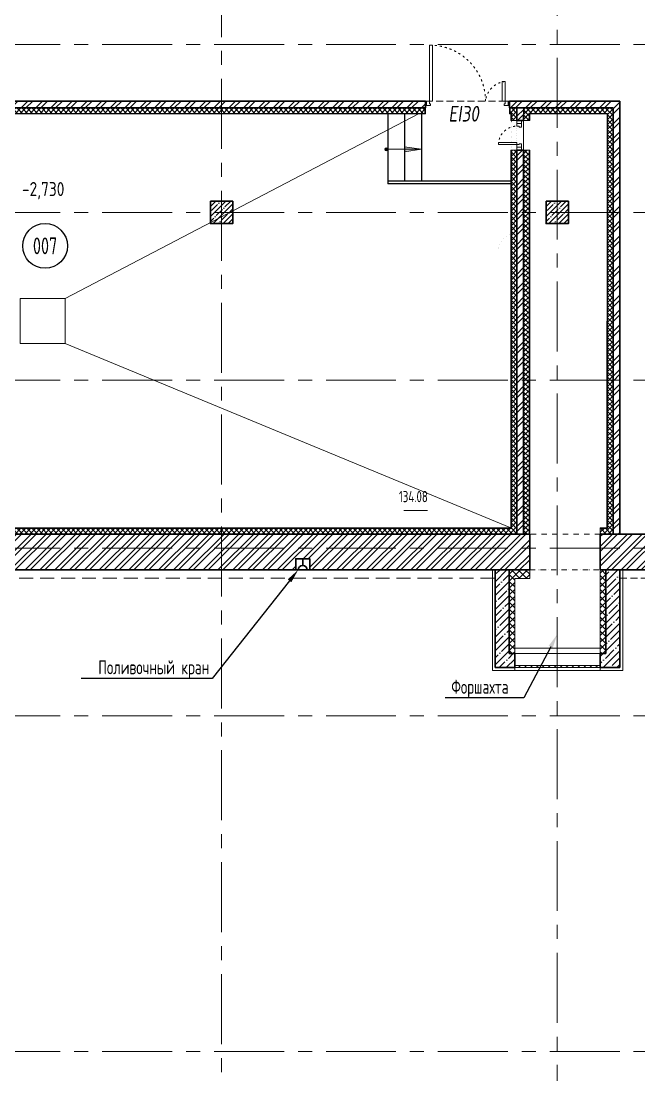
# Model space of a CAD drawing. Header units: millimetres. Extents: x -8689834 to 9419935, y 0 to 233063.
# Drawn here: x -314757 to -303712, y 106183 to 125020 of the extents above; entities that cross this region are included whole.
import ezdxf
from ezdxf import colors
from ezdxf.entities.mleader import LeaderData, LeaderLine
from ezdxf.enums import TextEntityAlignment as Align
from ezdxf.math import Vec2, Vec3

# ---------------------------------------------------------------- set-up
doc = ezdxf.new("R2010")
doc.units = ezdxf.units.MM
doc.header["$MEASUREMENT"] = 0
for name, pattern in [('ACAD_ISO03W100', [30, 12, -18]), ('CENTER', [2, 1.25, -0.25, 0.25, -0.25]), ('TRATTEGGIATA', [0.75, 0.5, -0.25]), ('Штрих', [6.350000000000002, 3.175000000000001, -3.175000000000001])]:
    doc.linetypes.add(name, pattern=pattern)
doc.layers.get('0').update_dxf_attribs({"color": 250, "lineweight": 9})
for name, color, linetype, lineweight in [('_0', 250, 'Continuous', 9), ('АР штриховка стен', 250, 'Continuous', 9), ('АР_Выноски АПР', 7, 'Continuous', 5), ('АР_Двери', 175, 'Continuous', 18), ('АР_Колонны', 250, 'Continuous', 30), ('АР_Колонны Штрих', 250, 'Continuous', 5), ('АР_Лестницы', 250, 'Continuous', 15), ('АР_Маркер экспликации', 239, 'Continuous', 13), ('АР_МосжилНии_Стены', 127, 'Continuous', 30), ('АР_Номер помещения', 1, 'Continuous', 25), ('АР_Оси', 195, 'Continuous', 9), ('АР_Отметки', 250, 'Continuous', 15), ('АР_Перегородки кирпич', 244, 'Continuous', 30), ('АР_Перегородки_кирпич_Штрих', 244, 'Continuous', 5), ('АР_Помещения_площадь', 19, 'Continuous', 9), ('АР_Сущ Несущая стена', 216, 'Continuous', 30), ('АР_тонкая линия', 250, 'Continuous', 0), ('АР_Утеплитель', 154, 'Continuous', 9), ('АР_Штриховка кирпич', 250, 'Continuous', 9), ('АР_Штриховка монолит', 250, 'Continuous', 9), ('Подвал', 250, 'Continuous', 30), ('Штриховка', 7, 'Continuous', 5)]:
    doc.layers.add(name, color=color, linetype=linetype, lineweight=lineweight)
doc.layers.add('АР_ПБ_Двери', color=7, linetype='Continuous', lineweight=15, true_color=0xdb0000)
doc.layers.add('Тонкая', color=7, linetype='Continuous')
doc.styles.add('ISOCPEUR', font='isocpeur.ttf', dxfattribs={"width": 0.7})
doc.styles.get("Standard").update_dxf_attribs({"font": 'isocpeur.ttf', "width": 0.7})
doc.styles.add('Архитект', font='isocpeur.ttf', dxfattribs={"width": 0.8, "oblique": 8})
pattern_1 = [(45, (0, 0), (-44.19417382415922, 44.19417382415922), []), (135, (0, 0), (-44.19417382415922, -44.19417382415921), [])]

# ---------------------------------------------------------------- blocks, each defined once
blk = doc.blocks.new('*U289')
for points in [[(0, 0), (0, -80), (55, -80), (55, 0), (0, 0)], [(55, -80), (55, 0), (115, 0), (115, -40), (100, -40), (100, -80), (55, -80)], [(475, -79.99999999999983), (475, 1.70530256582424e-13), (415, 1.70530256582424e-13), (415, -39.99999999999983), (430, -39.99999999999983), (430, -79.99999999999983), (475, -79.99999999999983)], [(530, 1.70530256582424e-13), (530, -79.99999999999983), (475, -79.99999999999983), (475, 1.70530256582424e-13), (530, 1.70530256582424e-13)]]:
    blk.add_lwpolyline(points)
blk.add_lwpolyline([(100, -80), (100.0000000000003, -410), (140.0000000000003, -410), (140, -80)], close=True)
at = {"linetype": 'ACAD_ISO03W100', "ltscale": 3}
blk.add_arc((100, -80), 330.0000000000001, 270, 0, dxfattribs=at)
blk = doc.blocks.new('*U260')
at = {"layer": 'АР_Номер помещения', "color": 7}
blk.add_circle((-20182.66319170461, 914.2342336290835), 400, dxfattribs=at)
at = {"layer": 'АР_Помещения_площадь', "color": 7}
blk.add_line((-13345.81200783062, -3814.074083912983), (-13768.16036421212, -3814.074083912983), dxfattribs=at)
at = {"color": 7, "style": 'ISOCPEUR', "width": 0.7, "flags": 1}
blk.add_attdef('КАТЕГОРИЯ', (-499.1655280450395, -2092.186355050572), '', height=250, dxfattribs=at)
at = {"layer": 'АР_Номер помещения', "color": 7, "style": 'ISOCPEUR', "width": 0.7}
blk.add_attdef('НОМЕР_ПОМЕЩЕНИЯ', text='', height=300, dxfattribs=at).set_placement((-20182.66319170752, 914.2342336290835), align=Align.MIDDLE_CENTER)
at = {"layer": 'АР_Помещения_площадь', "color": 7, "lineweight": 30, "width": 0.7, "flags": 104}
blk.add_attdef('ИМЯ_ПОМЕЩЕНИЯ', text='', height=100, dxfattribs=at).set_placement((157.6277002443094, 1217.141369806137), align=Align.MIDDLE_CENTER)
at = {"layer": 'АР_Помещения_площадь', "color": 7, "style": 'ISOCPEUR', "width": 0.7}
blk.add_attdef('ПЛОЩАДЬ_ПОМЕЩЕНИЯ', text='', height=200, dxfattribs=at).set_placement((-13340.92584985744, -3567.568553945634), align=Align.MIDDLE_RIGHT)
blk = doc.blocks.new('Полуторная_на лестницу')
for points in [[(75.00000000005775, 79.9999999999709), (75.00000000005798, 1079.999999999971), (124.8572721536036, 1079.999999999971), (124.8572721536034, 79.9999999999709)], [(1375.142727846512, 430.0000000000291), (1375.142727846512, 80), (1425.000000000058, 80), (1425.000000000058, 430.0000000000291)]]:
    blk.add_lwpolyline(points, close=True)
for points in [[(5.775291356258094e-11, 0), (5.775291356258094e-11, 80), (20.00000000005775, 80), (20.00000000005775, 0), (5.775291356258094e-11, 0)], [(20.00000000005775, 80), (20.00000000005775, 0), (90.00000000005775, 0), (90.00000000005775, 30), (75.00000000005775, 30), (75.00000000005775, 80), (20.00000000005775, 80)], [(1480.000000000058, 80), (1480.000000000058, 0), (1410.000000000058, 0), (1410.000000000058, 30), (1425.000000000058, 30), (1425.000000000058, 80), (1480.000000000058, 80)], [(1500.000000000058, 0), (1500.000000000058, 80), (1480.000000000058, 80), (1480.000000000058, 0), (1500.000000000058, 0)]]:
    blk.add_lwpolyline(points)
at = {"linetype": 'ACAD_ISO03W100', "ltscale": 3}
for centre, radius, start, end in [((75.00000000005775, 80), 1000, 0, 90), ((1465.395385690272, 39.60461430981795), 392.4797375066257, 95.90754327289797, 174.0924567271067)]:
    blk.add_arc(centre, radius, start, end, dxfattribs=at)
blk = doc.blocks.new('_DotSmall')
at = {"color": 0, "linetype": 'ByBlock', "const_width": 0.5}
blk.add_lwpolyline([(-0.0625, 0, 1), (0.0625, 0, 1)], format="xyb", close=True, dxfattribs=at)
blk = doc.blocks.new('*U1984')
h = blk.add_hatch(color=256)
h.dxf.hatch_style = 1
edge = h.paths.add_edge_path()
edge.add_arc((0, 0), 27.57096445283373, 359.64, 719.6400000000001)
h = blk.add_hatch(color=256)
h.dxf.hatch_style = 1
h.paths.add_polyline_path([(326.395226009728, -44.26795582287014), (326.395226009728, 44.2679558226373), (626.395226009728, 0)])
blk.add_line((626.395226009728, 0), (0, 0))
blk.add_lwpolyline([(326.395226009728, 44.2679558226373), (326.395226009728, -44.26795582287014), (626.395226009728, 0), (326.395226009728, 44.2679558226373)])
blk.add_circle((0, 0), 27.57096445283373)

msp = doc.modelspace()

# ---------------------------------------------------------------- hatches: boundary and pattern name
at = {"layer": 'АР_Колонны Штрих', "ltscale": 100}
h = msp.add_hatch(dxfattribs=at)
h.set_pattern_fill('ANSI35', color=256, scale=500)
h.set_pattern_definition([(45, (-1268424.170391682, 161672.1571121852), (-88.38834764831844, 88.38834764831844), []), (45, (-1268335.782044182, 161672.1571121852), (-88.38834764831844, 88.38834764831844), [156.25, -31.25, 0, -31.25])])
h.paths.add_polyline_path([(-310972.0711264502, 121800.6824583525), (-311372.0711264502, 121800.6824583525), (-311372.0711264502, 121400.6824583525), (-310972.0711264502, 121400.6824583525)])
h = msp.add_hatch(dxfattribs=at)
h.set_pattern_fill('ANSI35', color=256, scale=500)
h.set_pattern_definition([(45, (-1262424.170391682, 161672.1571121852), (-88.38834764831844, 88.38834764831844), []), (45, (-1262335.782044182, 161672.1571121852), (-88.38834764831844, 88.38834764831844), [156.25, -31.25, 0, -31.25])])
h.paths.add_polyline_path([(-304972.0711264501, 121800.6824583525), (-305372.0711264501, 121800.6824583525), (-305372.0711264501, 121400.6824583525), (-304972.0711264501, 121400.6824583525)])
at = {"layer": 'АР_Перегородки_кирпич_Штрих', "ltscale": 100}
h = msp.add_hatch(dxfattribs=at)
h.set_pattern_fill('ANSI32', color=256, scale=500)
h.set_pattern_definition([(45, (-15289.26513409219, 0), (-132.5825214724777, 132.5825214724777), []), (45, (-15200.87678659218, 0), (-132.5825214724777, 132.5825214724777), [])])
h.paths.add_polyline_path([(-304052.0711264501, 123589.9490637413), (-305172.0711264501, 123589.9490637413), (-305172.0711264501, 123469.9490637413), (-304172.0711264501, 123469.9490637413), (-304172.5771687811, 121600.6824583525), (-304052.5840094198, 121600.6824583525)])
h.paths.add_polyline_path([(-304052.5840094198, 121600.6824583525), (-304172.5771687811, 121600.6824583525), (-304173.3705045159, 118670.1845431714), (-304172.0711264501, 115850.6824583525), (-304054.0665040578, 115850.6824583525), (-304053.3574848831, 118550.1845431714)])
h.paths.add_polyline_path([(-306026.1564171973, 123589.9490637413), (-306026.1564171973, 123469.9490637413), (-305892.0711264501, 123469.9490637413), (-305892.5859029801, 123241.4189386518), (-305772.5859029799, 123241.4189386518), (-305772.0711264501, 123469.9490637413), (-305172.0711264501, 123469.9490637413), (-305172.0711264501, 123589.9490637413)])
h.paths.add_polyline_path([(-322852.4199923284, 115997.3872438653), (-322851.1212437177, 123469.9205100444), (-307526.1564171973, 123469.9490637413), (-307526.1564171973, 123589.9490637413), (-322971.1212310863, 123589.9490637413), (-322972.421225976, 115997.3872438653)])
h.paths.add_polyline_path([(-322972.3246298887, 116422.3475705374), (-322932.4206091522, 116422.3475705374), (-322932.4206091522, 116462.3475705375), (-322972.3179141203, 116462.3475705374)], flags=16)
h.paths.add_polyline_path([(-322852.4206091521, 115997.5664154426), (-322972.3414193097, 115997.5664154426), (-322972.4206091521, 115850.682458348), (-322852.4206091523, 115850.6824583525)])
h = msp.add_hatch(dxfattribs=at)
h.set_pattern_fill('ANSI32', color=256, scale=500)
h.set_pattern_definition([(45, (0, 0), (-132.5825214724777, 132.5825214724777), []), (45, (88.38834750000001, 0), (-132.5825214724777, 132.5825214724777), [])])
h.paths.add_polyline_path([(-305772.9352973693, 118600.6824583525), (-305892.8566200245, 118600.6824583525), (-305892.8566200245, 115850.6824583525), (-305773.3705045159, 115850.6824583525)])
h.paths.add_polyline_path([(-305772.6623398596, 120325.4545757953), (-305772.8566200246, 120325.4545757953), (-305772.8566200246, 118600.6824583525), (-305773.0312467848, 118600.6817640662), (-305772.6819932645, 120325.4256041073), (-305772.5859029799, 120325.4545757953), (-305772.6623398596, 120325.4545757953), (-305772.9352973693, 118600.6824583525), (-305772.8566200246, 118600.6824583525), (-305772.7212615023, 122711.4189386518), (-305892.7212615022, 122711.4189386518), (-305892.8566200245, 118600.6824583525), (-305772.9352973693, 118600.6824583525)])
at = {"layer": 'АР_Утеплитель', "ltscale": 100}
h = msp.add_hatch(dxfattribs=at)
h.set_pattern_fill('ANSI37', color=256, scale=700)
h.set_pattern_definition([(45, (-1282372.042905258, 163885.4000911471), (-61.87184335382291, 61.87184335382291), []), (135, (-1282372.042905258, 163885.4000911471), (-61.87184335382291, -61.8718433538229), [])])
h.paths.add_polyline_path([(-304302.0711264503, 115210.6415093865), (-304302.0711264488, 115058.2551796049)], flags=17)
h.paths.add_polyline_path([(-304401.9908347804, 113714.4311307792), (-304302.0711264503, 113714.4311307792), (-304302.0711264488, 115058.2551796049), (-304403.050076292, 115058.2551796049), (-304401.9908347804, 113813.5587437942)])
h.paths.add_polyline_path([(-305664.5711267578, 115058.2551796049), (-305664.5711267578, 115210.6824583513), (-305522.0711264488, 115210.682458351), (-305522.0711264488, 115213.2551796017), (-306032.0711264488, 115210.6824583519), (-306032.0711264503, 113714.4311307792), (-305932.1615209631, 113714.4311307792), (-305932.1615209631, 113811.2496720507), (-305931.8179862484, 113811.2501904545), (-305933.063105077, 115058.2551796049)])
h.paths.add_polyline_path([(-305522.0711264489, 115210.682458351), (-304403.045821274, 115210.6824583489), (-304403.045821274, 115058.2551796049), (-304302.0711264488, 115058.2551796049), (-304302.0711264489, 115210.6824583487), (-305522.0711264489, 115213.2551796021)])
at = {"layer": 'АР_Штриховка кирпич', "ltscale": 100}
h = msp.add_hatch(dxfattribs=at)
h.set_pattern_fill('ANSI32', color=256, scale=500)
h.set_pattern_definition([(45, (-1298551.721179725, 164426.8594320829), (-132.5825214724777, 132.5825214724777), []), (45, (-1298463.332832225, 164426.8594320829), (-132.5825214724777, 132.5825214724777), [])])
h.paths.add_polyline_path([(-309596.9097890062, 115410.2370001124), (-309596.9097890062, 115210.6824583525), (-305664.571126, 115210.6824583526), (-305664.571126, 115850.6824583526), (-322120.0107513145, 115850.6824583525), (-322120.0107513145, 115210.6824583525), (-309847.2324638944, 115210.6824583525), (-309847.2324638944, 115410.2370001124)])
h = msp.add_hatch(dxfattribs=at)
h.set_pattern_fill('ANSI32', color=256, scale=500)
h.set_pattern_definition([(45, (-1298500.195874549, 164426.8594320829), (-132.5825214724777, 132.5825214724777), []), (45, (-1298411.807527049, 164426.8594320829), (-132.5825214724777, 132.5825214724777), [])])
h.paths.add_polyline_path([(-305664.571126, 115210.6824583526), (-305664.571126, 115850.6824583525)])
h.paths.add_polyline_path([(-304403.045821274, 115850.6824583525), (-304403.0458205161, 115210.6824583524), (-302707.0711264503, 115210.6824583525), (-302707.0711264503, 115850.6824583525)])
h = msp.add_hatch(dxfattribs=at)
h.set_pattern_fill('ANSI31', color=256, scale=600)
h.set_pattern_definition([(45, (-134928.4201885177, -810.869032763876), (-53.03300858899107, 53.03300858899107), [])])
h.paths.add_polyline_path([(-305932.1615209631, 113501.7665258862), (-304401.9908347804, 113501.7665258862), (-304401.9908347804, 113464.4311307792), (-305932.1615209631, 113464.4311307792)])
at = {"layer": 'АР_Штриховка монолит', "ltscale": 500}
h = msp.add_hatch(dxfattribs=at)
h.set_pattern_fill('ANSI35', color=256, scale=700)
h.set_pattern_definition([(45, (-134938.1560154676, 0), (-123.7436867076458, 123.7436867076458), []), (45, (-134814.4123289676, 0), (-123.7436867076458, 123.7436867076458), [218.75, -43.75, 0, -43.75])])
h.paths.add_polyline_path([(-306032.0711264503, 115210.6824583519), (-306282.0711264503, 115210.6824583524), (-306282.0711264503, 113464.4311307792), (-305932.1615209631, 113464.5454909506), (-305932.1615209631, 113714.3073310913), (-306032.0711264503, 113714.4311307792)])
h.paths.add_polyline_path([(-305932.1615209631, 113714.4311307792), (-305932.1615209631, 113714.3073310913), (-305932.1615209631, 113464.5454909506), (-305932.1615209631, 113464.4311307792)], flags=17)
h.paths.add_polyline_path([(-305932.1615209631, 113465.3801411553), (-305932.1615209631, 113699.8411737424), (-305932.1615209631, 113714.4311307792), (-305932.1615209631, 113464.4311307792)])
h.paths.add_polyline_path([(-304401.9908347804, 113714.4311307792), (-304401.9908347804, 113464.4311307792), (-304052.0711264503, 113464.4311307792), (-304052.0711264503, 115210.6824583482), (-304302.0711264503, 115210.6824583487), (-304302.0711264503, 113714.4311307792)])
at = {"layer": 'Штриховка', "transparency": 33554636}
h = msp.add_hatch(dxfattribs=at)
h.set_pattern_fill('ANSI37', color=256, scale=500)
h.set_pattern_definition(pattern_1)
h.paths.add_polyline_path([(-305992.0711264501, 121325.4545757953), (-305992.0711264501, 123369.9490637413), (-306015.7693455741, 123369.9490637413), (-306015.7693455741, 123420.6521764803), (-307538.1917702747, 123420.6521764803), (-307538.1917702746, 123369.9490637413), (-322752.4206091523, 123369.9490637413), (-322752.4206091523, 115950.6824583525), (-305992.0711264501, 115950.6824583525), (-305992.0711264501, 120795.4545757954)], flags=16)
edge = h.paths.add_edge_path(flags=16)
edge.add_line((-305892.5859029791, 120895.4545757953), (-305893.2482067342, 122711.401855948))
edge.add_line((-305893.2482067342, 122711.401855948), (-305992.7334302053, 122711.401855948))
edge.add_line((-305992.7334302053, 122711.401855948), (-305991.7107815485, 123241.4415005122))
edge.add_line((-305991.7107815485, 123241.4415005122), (-305892.2255580774, 123241.4415005122))
edge.add_line((-305892.2255580774, 123241.4415005122), (-305892.585902979, 121225.4545757954))
edge.add_arc((-305892.5859029789, 120895.4545757952), 330.0000000001164, 90.00000000002024, 173.0379373089026)
edge.add_line((-306220.1526900622, 120935.4545757953), (-306222.5859029791, 120935.4545757953))
edge.add_line((-306222.5859029791, 120935.4545757953), (-306222.585902979, 120895.4545757953))
edge.add_line((-306222.585902979, 120895.4545757953), (-305892.5859029791, 120895.4545757953))
edge = h.paths.add_edge_path()
edge.add_line((-305892.585902979, 120935.4545757953), (-305892.5859029791, 120895.4545757953))
edge.add_line((-305892.5859029791, 120895.4545757953), (-306222.585902979, 120895.4545757953))
edge.add_arc((-305892.5859029794, 120895.4545757957), 329.9999999995925, 89.91062262278177, 180.0000000000657, ccw=False)
edge.add_line((-305892.0711264501, 121225.4541742877), (-305892.0711264501, 123469.9490637413))
edge.add_line((-305892.0711264501, 123469.9490637413), (-306015.9852964915, 123469.9490637413))
edge.add_line((-306015.9852964915, 123469.9490637413), (-306015.9852964915, 123420.6521764803))
edge.add_line((-306015.9852964915, 123420.6521764803), (-307538.1917702747, 123420.6521764803))
edge.add_line((-307538.1917702747, 123420.6521764803), (-307538.1917702747, 123469.9490637413))
edge.add_line((-307538.1917702747, 123469.9490637413), (-322851.1212313407, 123469.9484889328))
edge.add_line((-322851.1212313407, 123469.9484889328), (-322852.4206091523, 115850.6824583525))
edge.add_line((-322852.4206091523, 115850.6824583525), (-305892.0711264501, 115850.6824583525))
edge.add_line((-305892.0711264501, 115850.6824583525), (-305892.0711264501, 120935.4545757953))
edge.add_line((-305892.0711264501, 120935.4545757953), (-305892.585902979, 120935.4545757953))
edge = h.paths.add_edge_path(flags=0)
edge.add_arc((-305892.5859029851, 120895.4545757951), 329.9999999939452, 173.0379373087465, 179.9999999999621)
edge.add_line((-306222.5859029791, 120895.4545757953), (-306222.585902979, 120935.4545757953))
edge.add_line((-306222.585902979, 120935.4545757953), (-306220.1526900622, 120935.4545757953))
h = msp.add_hatch(dxfattribs=at)
h.set_pattern_fill('ANSI37', color=256, scale=500)
h.set_pattern_definition(pattern_1)
h.paths.add_polyline_path([(-304403.0458212741, 115950.7015356043), (-304403.0458212741, 115850.7015356043), (-304173.3705045159, 115850.6824583525), (-304172.7339464642, 123470.0787244969), (-305772.0711264479, 123469.9490637413), (-305772.1496347158, 123241.3901443265), (-305672.2917961307, 123241.4099586422), (-305672.2132878641, 123369.9688780569), (-304272.1668107779, 123370.0656494145), (-304273.3367662954, 115950.6824583525)])
h.paths.add_polyline_path([(-305673.3705045159, 115850.6824583525), (-305673.3705045158, 115950.6824583525), (-305673.4042427364, 115950.6824583525), (-305672.5781552357, 122711.3828987214), (-305772.3015253857, 122711.4110693721), (-305773.3705045159, 115850.6824583525)])

# ---------------------------------------------------------------- linework, layer by layer
at = {"linetype": 'TRATTEGGIATA', "ltscale": 500}
msp.add_line((-322292.9184881856, 115060.6824583525), (-306282.0711264503, 115060.6824583525), dxfattribs=at)
at = {"layer": '_0', "ltscale": 100}
msp.add_lwpolyline([(-305932.1615209631, 113501.7665258862), (-304401.9908347804, 113501.7665258862), (-304401.9908347804, 113464.4311307792), (-305932.1615209631, 113464.4311307792)], close=True, dxfattribs=at)
at = {"layer": 'АР штриховка стен', "color": 1, "ltscale": 100, "true_color": 0xe60000}
msp.add_line((-307843.6244904875, 123589.9490637413), (-307843.6244904874, 123589.9490637413), dxfattribs=at)
at = {"layer": 'АР_Колонны', "ltscale": 100}
for points in [[(-311372.0711264502, 121800.6824583525), (-310972.0711264502, 121800.6824583525), (-310972.0711264502, 121400.6824583525), (-311372.0711264502, 121400.6824583525)], [(-305372.0711264501, 121800.6824583525), (-304972.0711264501, 121800.6824583525), (-304972.0711264501, 121400.6824583525), (-305372.0711264501, 121400.6824583525)]]:
    msp.add_lwpolyline(points, close=True, dxfattribs=at)
at = {"layer": 'АР_МосжилНии_Стены', "ltscale": 100}
for p, q in [((-322174.6778695334, 115850.6824583525), (-306208.403607368, 115850.6824583525)), ((-306267.0711264503, 115850.6824583525), (-305664.571126, 115850.6824583525)), ((-304403.045821274, 115850.6824583525), (-302707.0711264503, 115850.6824583525)), ((-322239.6778695334, 115210.6824583525), (-305787.1893165926, 115210.6824583525)), ((-307046.1008845837, 115210.6824583525), (-305664.571126, 115210.6824583525)), ((-306282.0711264503, 115210.6824583524), (-306282.0711264503, 113464.4311307792)), ((-306032.0711264503, 115210.6824583519), (-306032.0711264503, 113714.4311307792)), ((-304403.0458205162, 115210.6824583525), (-302707.0711264503, 115210.6824583525)), ((-304302.0711264503, 113714.4311307792), (-304302.0711264503, 115210.6824583525)), ((-304052.0711264503, 113464.4311307792), (-304052.0711264503, 115210.6824583525)), ((-306032.0711264503, 113714.4311307792), (-305932.1615209631, 113714.4311307792)), ((-305932.1615209631, 113714.4311307792), (-305932.1615209631, 113464.4311307792)), ((-304401.9908347804, 113714.4311307792), (-304302.0711264503, 113714.4311307792)), ((-306282.0711264503, 113464.4311307792), (-305932.1615209631, 113464.4311307792)), ((-304401.9908347804, 113464.4311307792), (-304052.0711264503, 113464.4311307792))]:
    msp.add_line(p, q, dxfattribs=at)
msp.add_lwpolyline([(-309847.2324638944, 115210.6824583525), (-309596.9097890062, 115210.6824583525), (-309596.9097890062, 115410.2370001124), (-309847.2324638944, 115410.2370001124)], close=True, dxfattribs=at)
msp.add_lwpolyline([(-304401.9908347804, 113714.4311307792), (-304401.9908347804, 113464.4311307792)], dxfattribs=at)
at = {"layer": 'АР_Оси', "linetype": 'CENTER', "ltscale": 1000}
for p, q in [((-305172.0711264501, 134363.1513644526), (-305172.0711264501, 78630.80280076223)), ((-311172.0711264502, 133984.9486035834), (-311172.0711264502, 78252.60003989303)), ((-359305.7650579241, 124600.6824583525), (-276127.3630032049, 124600.6824583525)), ((-359305.7650579241, 121600.6824583525), (-276127.3630032049, 121600.6824583525)), ((-359305.7650579241, 118600.6824583525), (-276127.3630032049, 118600.6824583525)), ((-359305.7650579241, 115600.6824583525), (-276127.3630032049, 115600.6824583525)), ((-359305.7650579241, 112600.6824583525), (-276127.3630032049, 112600.6824583525)), ((-359305.7650579241, 106600.6824583525), (-276127.3630032049, 106600.6824583525))]:
    msp.add_line(p, q, dxfattribs=at)
at = {"layer": 'АР_Перегородки кирпич', "linetype": 'Continuous', "ltscale": 100}
for p, q in [((-322971.1212310863, 123589.9490637413, 1.961751612303354), (-307526.1564171973, 123589.9490637413, 1.961751612303354)), ((-307526.1564171973, 123469.9490637413, 1.961751612303354), (-307526.1564171973, 123589.9490637413, 1.961751612303354)), ((-306026.1564171973, 123589.9490637413, 1.961751612303354), (-304052.0711264501, 123589.9490637413, 1.961751612303354)), ((-306026.1564171973, 123469.9490637413, 1.961751612303354), (-306026.1564171973, 123589.9490637413, 1.961751612303354)), ((-304052.0711264501, 123589.9490637413, 1.961751612303354), (-304054.0665040578, 115850.6824583525, 1.961751612303354)), ((-322851.1212310863, 123469.9490637413, 1.961751612303354), (-307526.1564171973, 123469.9490637413, 1.961751612303354)), ((-305892.5859029801, 123241.4189386518, 1.961751612303354), (-305892.0711264501, 123469.9490637413, 1.961751612303354)), ((-305772.5859029799, 123241.4189386518, 1.961751612303354), (-305772.0711264501, 123469.9490637413, 1.961751612303354)), ((-304172.0711264501, 123469.9490637413, 1.961751612303354), (-304172.0711264501, 115850.6824583525)), ((-305772.5859029799, 123241.4189386518, 1.961751612303354), (-305892.5859029801, 123241.4189386518, 1.961751612303354)), ((-305892.8566200245, 115850.6824583526), (-305892.8566200245, 122711.4189386518, 1.961751612303354)), ((-305772.5859029799, 122711.4189386518, 1.961751612303354), (-305892.8566200245, 122711.4189386518, 1.961751612303354)), ((-305772.8566200246, 115850.6824583526), (-305772.8566200246, 122711.4189386518, 1.961751612303354))]:
    msp.add_line(p, q, dxfattribs=at)
at = {"layer": 'АР_Перегородки кирпич', "linetype": 'Continuous', "ltscale": 100, "elevation": 1.961751612303354}
msp.add_lwpolyline([(-306026.1564171973, 123469.9490637413), (-304172.0711264501, 123469.9490637413)], dxfattribs=at)
at = {"layer": 'АР_Сущ Несущая стена', "ltscale": 100}
for p, q in [((-306332.0711264503, 115210.6824583525), (-305664.571126, 115210.6824583512)), ((-304403.0458205162, 115210.6824583489), (-304002.0711264503, 115210.6824583482))]:
    msp.add_line(p, q, dxfattribs=at)
for points in [[(-305664.571126, 115850.6824583525), (-305664.571126, 115210.6824583527)], [(-304403.0458205162, 115210.6824583527), (-304403.045821274, 115850.6824583526)]]:
    msp.add_lwpolyline(points, dxfattribs=at)
at = {"layer": 'АР_Сущ Несущая стена', "linetype": 'Штрих', "lineweight": 9, "ltscale": 30}
msp.add_lwpolyline([(-304403.045821274, 115210.6824583525), (-304403.045821274, 115850.6824583525), (-305664.571126, 115850.6824583525), (-305664.571126, 115210.6824583525), (-304403.045821274, 115210.6824583525)], dxfattribs=at)
at = {"layer": 'АР_тонкая линия', "color": 18, "ltscale": 500, "true_color": 0x000000}
for p, q in [((-305992.0711264501, 123241.4189386518, 0.5840179250958151), (-305892.5858948429, 123241.4528372039, 1.961751612303354)), ((-305992.3418516317, 122711.3850400997, 0.5840179250958151), (-305892.8566200245, 122711.4189386518, 1.961751612303354))]:
    msp.add_line(p, q, dxfattribs=at)
at = {"layer": 'АР_тонкая линия', "color": 18, "ltscale": 500, "true_color": 0x000000, "elevation": 0.5840179250958151}
for points in [[(-307538.1917702747, 123469.9490637413), (-307538.1917702747, 123369.9490637413), (-322752.4206091523, 123369.9490637413), (-322752.4206091523, 115950.6824583525), (-305992.0711264501, 115950.6824583525), (-305992.0711264501, 122711.4189386518)], [(-307526.1564171974, 123469.9490637413), (-307526.1564171974, 123359.9490637413), (-322742.4206091523, 123359.9490637413), (-322742.4206091523, 115960.6824583525), (-306002.0711264501, 115960.6824583525), (-306002.0711264501, 122711.4189386518)], [(-306002.0711264501, 123241.4189386518), (-306002.0711264501, 123359.9490637413), (-306025.8514090478, 123359.9490637413), (-306025.8514090478, 123469.9490637413)], [(-305992.0711264501, 123241.4189386518), (-305992.0711264501, 123369.9490637413), (-306015.8514090478, 123369.9490637413), (-306015.8514090478, 123469.9490637413)]]:
    msp.add_lwpolyline(points, dxfattribs=at)
at = {"layer": 'АР_Утеплитель', "ltscale": 100}
for p, q in [((-306002.0711264501, 123241.4528372039, 0.5840179250958151), (-305662.5800432203, 123241.3888019893, 2.003565609574891)), ((-306002.0711264501, 122711.4189386519, 0.5840179250958151), (-305662.1871109942, 122711.3922534427, 1.882862954669285)), ((-305664.571126, 115850.6824583525), (-305663.3684668104, 115960.6824583525, 1.961751612303354)), ((-304403.045821274, 115850.6824583525), (-304403.045821274, 115960.6824583526, 1.961751612303354)), ((-305664.5711267578, 115210.6824583525), (-305664.5711267578, 115058.2551796049)), ((-304403.045821274, 115210.6824583525), (-304403.045821274, 115050.6824583526)), ((-305933.063105077, 115058.2551796049), (-305664.5711267578, 115058.2551796049)), ((-305932.1615209631, 113811.2496720507), (-305932.161520963, 113714.4311307792)), ((-304401.9908347804, 113813.5587437942), (-304401.9908347804, 113714.4311307792)), ((-305932.1615209631, 113714.4311307792), (-304401.9908347804, 113714.4311307792))]:
    msp.add_line(p, q, dxfattribs=at)
at = {"layer": 'АР_Утеплитель', "ltscale": 0.25}
for p, q in [((-306332.0711264503, 115210.6824583525), (-306332.0711264503, 113414.4311307792)), ((-304002.0711264503, 113414.4311307792), (-304002.0711264503, 115210.6824583525))]:
    msp.add_line(p, q, dxfattribs=at)
at = {"layer": 'АР_Утеплитель', "ltscale": 100, "elevation": 1.961751612303354}
for points in [[(-305772.5859029799, 123241.4189386518), (-305772.0711264501, 123469.9490637413), (-304172.0711264501, 123469.9490637413), (-304173.3705045159, 115850.6824583525), (-304403.045821274, 115850.6824583526)], [(-305772.504082719, 123241.4189155385), (-305772.460323131, 121601.96395273)], [(-305672.5800448991, 123241.3906882016), (-305672.0711264501, 123369.9490637413), (-304272.0711264501, 123369.9490637413), (-304273.3705045159, 115950.6824583525), (-304403.045821274, 115950.6824583526)], [(-305662.5800452089, 123241.388199022), (-305662.07361532, 123359.9490637413), (-304282.0728779599, 123359.9490637413), (-304283.3687533127, 115960.6824583525), (-304403.045821274, 115960.6824583526)], [(-305664.571126, 115850.6824583525), (-305773.3705045159, 115850.6824583525), (-305772.5832112874, 122711.4189386518)], [(-305673.3705045159, 115850.6824583525), (-305672.3833889819, 122711.3906326487)], [(-305663.3684668104, 115960.6824583525), (-305662.3833891894, 122711.3885951508)]]:
    msp.add_lwpolyline(points, dxfattribs=at)
at = {"layer": 'АР_Утеплитель', "ltscale": 100}
msp.add_lwpolyline([(-304403.050076292, 115058.2551796049), (-304401.9908347804, 113813.5587437942), (-305932.1615209631, 113811.2496720507), (-305933.063105077, 115058.2551796049)], dxfattribs=at)
at = {"layer": 'Подвал', "linetype": 'TRATTEGGIATA', "lineweight": 13, "ltscale": 250}
for p, q in [((-307526.1564171973, 123589.9490637414), (-306046.1564171971, 123589.9490637414, 1.961751612303487)), ((-304052.0711264503, 115060.6824288148), (-303421.3178194984, 115060.6824288148))]:
    msp.add_line(p, q, dxfattribs=at)
at = {"layer": 'Подвал', "lineweight": 13, "ltscale": 500}
for p, q in [((-313971.486799677, 120061.1780712401, 1.272944667367197), (-307651.0751427233, 123359.9490637413, 0.5840179250958151)), ((-313971.486799677, 119259.4534508536, 1.272944667367197), (-306002.0711264501, 115960.6824583525, 0.5840179250958151))]:
    msp.add_line(p, q, dxfattribs=at)
at = {"layer": 'Подвал', "ltscale": 100}
msp.add_line((-309722.0711264503, 115291.4124465803), (-309722.0711264503, 115410.2370001124), dxfattribs=at)
at = {"layer": 'Подвал', "lineweight": 13, "ltscale": 500}
msp.add_lwpolyline([(-314773.0049359254, 119259.4534508536), (-313971.486799677, 119259.4534508536), (-313971.486799677, 120061.1780712401), (-314773.0049359254, 120061.1780712401)], close=True, dxfattribs=at)
at = {"layer": 'Подвал', "ltscale": 100}
msp.add_arc((-309722.0711264503, 115210.6824583525), 80.72998822781665, 0, 180, dxfattribs=at)
at = {"layer": 'Тонкая', "ltscale": 100}
for p, q in [((-308201.0751424488, 123359.9672147487, 0.5840179250958151), (-308201.1129294756, 122110.878631727, 0.5840179250958151)), ((-307901.0751425861, 123359.958139245, 0.5840179250958151), (-307901.1114168293, 122160.876155472, 0.5840179250958151)), ((-307601.0751427233, 123359.9490637413, 0.5840179250958151), (-307601.1114167669, 122160.8736792294, 0.5840179250958151)), ((-306002.0711264501, 122110.8604805241, 0.5840179250958151), (-308201.1129294756, 122110.878631727, 0.5840179250958151)), ((-306002.0711264501, 122160.8604805241, 0.5840179250958151), (-308201.1114168917, 122160.8786317145, 0.5840179250958151))]:
    msp.add_line(p, q, dxfattribs=at)
at = {"layer": 'Штриховка', "ltscale": 500}
for p, q in [((-307526.1564171973, 123469.9490637413, 1.961751612303354), (-307526.1564171973, 123359.9490637413, 1.961751612303354)), ((-306332.0711264503, 113414.4311307792), (-304002.0711264503, 113414.4311307792)), ((-305932.1615209631, 113464.4311307792), (-305932.1615209631, 113414.4311307792)), ((-304401.9908347804, 113464.4311307792), (-304401.9908347804, 113414.4311307792))]:
    msp.add_line(p, q, dxfattribs=at)

# ---------------------------------------------------------------- block references
at = {"layer": 'АР_Двери'}
msp.add_blockref('Полуторная_на лестницу', (-307528.8409710111, 123509.9490637414, 1.961751612303487), dxfattribs=at)
at = {"layer": 'АР_Двери', "xscale": -1, "rotation": 270}
msp.add_blockref('*U289', (-305812.585902979, 122711.4189386518, 1.961751612303354), dxfattribs=at)
at = {"layer": 'АР_Лестницы', "ltscale": 100, "xscale": -1, "rotation": 180}
msp.add_blockref('*U1984', (-308227.4895023943, 122727.4581613021, 0.5840179250958151), dxfattribs=at)
at = {"layer": 'АР_Маркер экспликации', "color": 7}
ref = msp.add_blockref('*U260', (-294145.2199643346, 120087.5191008368, 1.961751612303354), dxfattribs=at)
ref.add_attrib('НОМЕР_ПОМЕЩЕНИЯ', '007', dxfattribs={"layer": 'АР_Номер помещения', "color": 7, "height": 300, "style": 'ISOCPEUR', "width": 0.7}).set_placement((-314327.8831560421, 121001.7533344659, 1.961751612303354), align=Align.MIDDLE_CENTER)
ref.add_attrib('ПЛОЩАДЬ_ПОМЕЩЕНИЯ', '134.08', dxfattribs={"layer": 'АР_Помещения_площадь', "color": 7, "height": 200, "style": 'ISOCPEUR', "width": 0.7}).set_placement((-307486.145814192, 116519.9505468912, 1.961751612303354), align=Align.MIDDLE_RIGHT)

# ---------------------------------------------------------------- texts
at = {"layer": 'АР_ПБ_Двери', "lineweight": 35, "style": 'Архитект', "oblique": 8, "width": 0.8}
msp.add_text('EI30', height=280, dxfattribs=at).set_placement((-307116.1400528981, 123223.4417994499))

# ---------------------------------------------------------------- leaders
at = {"layer": 'АР_Выноски АПР'}
ml = msp.add_multileader_mtext('Standard', dxfattribs=at)
ml.set_content('\\A1;Поливочный кран', color=256, style='ISOCPEUR')
ml.set_leader_properties()
ml.build(insert=Vec2(0, 0))
ml.multileader.update_dxf_attribs({"text_left_attachment_type": 6, "text_right_attachment_type": 6, "dogleg_length": 100, "arrow_head_size": 250})
ctx = ml.context
ctx.base_point, ctx.char_height, ctx.arrow_head_size, ctx.landing_gap_size, ctx.plane_origin = Vec3(-313401.5, 113269.5), 250, 250, 25, Vec3(-331729.6448214694, 115461.9081960434)
ctx.left_attachment, ctx.right_attachment = 6, 6
notes = []
notes.append((ctx, [(0, (1, 1, 0), (-311343.5, 113269.5), (-1, 0), 170.5, [(1, [(-309802.8011146782, 115210.6824583525)], 0, [])])]))
ctx.mtext.insert, ctx.mtext.width, ctx.mtext.flow_direction = Vec3(-313376.5, 113594.5), 6210.487407686887, 5
ml = msp.add_multileader_mtext('Standard', dxfattribs=at)
ml.set_content('\\A1;Форшахта', color=256, style='ISOCPEUR')
ml.set_leader_properties()
ml.build(insert=Vec2(0, 0))
ml.multileader.update_dxf_attribs({"text_left_attachment_type": 6, "text_right_attachment_type": 6, "dogleg_length": 100, "arrow_head_size": 250})
ctx = ml.context
ctx.base_point, ctx.char_height, ctx.arrow_head_size, ctx.landing_gap_size, ctx.plane_origin = Vec3(-307091.4517242066, 112920.8042685548), 250, 250, 25, Vec3(-327098.9148332413, 114753.5099055536)
ctx.left_attachment, ctx.right_attachment = 6, 6
notes.append((ctx, [(0, (1, 1, 0), (-305768.4517242066, 112920.8042685548), (-1, 0), 170.5, [(1, [(-305172.0711264501, 114055.0159961439)], 0, [])])]))
ctx.mtext.insert, ctx.mtext.width, ctx.mtext.flow_direction = Vec3(-307066.4517242066, 113245.8042685548), 6210.487407686887, 5
at = {"layer": 'АР_Отметки'}
ml = msp.add_multileader_mtext('Standard', dxfattribs=at)
ml.set_content('{\\W0.8;-2,730}', color=256, style='ISOCPEUR')
ml.set_leader_properties(color=256, linetype='Continuous', lineweight=-1)
ml.set_arrow_properties(name='DOTSMALL')
ml.build(insert=Vec2(0, 0))
ml.multileader.update_dxf_attribs({"has_text_frame": 1, "text_left_attachment_type": 4, "text_right_attachment_type": 4, "dogleg_length": 100, "arrow_head_size": 180})
ctx = ml.context
ctx.base_point, ctx.char_height, ctx.arrow_head_size, ctx.landing_gap_size, ctx.plane_origin = Vec3(-314791.3210058988, 121809.0184862664, 2.299351988461806e-08), 250, 180, 50, Vec3(-319449.8299409288, 117956.7109726352, 2.299351988461806e-08)
ctx.left_attachment, ctx.right_attachment = 4, 4
notes.append((ctx, [(0, (0, 0, 0), (0, 0), (1, 0), 1, [])]))
ctx.mtext.insert, ctx.mtext.width, ctx.mtext.defined_height, ctx.mtext.line_spacing_style, ctx.mtext.flow_direction = Vec3(-314741.3210058988, 122142.3518195997, 2.299351988461806e-08), 769.9889591111103, 343.8884462512117, 2, 5
ml = msp.add_multileader_mtext('Standard', dxfattribs=at)
ml.set_content('{\\W0.8;-2,430}', color=256, style='ISOCPEUR')
ml.set_leader_properties(color=256, linetype='Continuous', lineweight=-1)
ml.set_arrow_properties(name='DOTSMALL')
ml.build(insert=Vec2(0, 0))
ml.multileader.update_dxf_attribs({"has_text_frame": 1, "text_left_attachment_type": 4, "text_right_attachment_type": 4, "dogleg_length": 100, "arrow_head_size": 180})
ctx = ml.context
ctx.base_point, ctx.char_height, ctx.arrow_head_size, ctx.landing_gap_size, ctx.plane_origin = Vec3(-336711.8860226227, 117132.6558246998), 250, 180, 50, Vec3(-335659.1926379816, 115477.4824299914)
ctx.left_attachment, ctx.right_attachment = 4, 4
notes.append((ctx, [(0, (0, 0, 0), (0, 0), (1, 0), 1, [])]))
ctx.mtext.insert, ctx.mtext.width, ctx.mtext.line_spacing_style, ctx.mtext.flow_direction = Vec3(-336661.8860226227, 117465.9891580332), 852.6970314602484, 2, 5
for ctx, leaders in notes:
    for number, flags, end, landing, length, lines in leaders:
        leader = LeaderData()
        leader.index, (leader.has_last_leader_line, leader.has_dogleg_vector, leader.attachment_direction) = number, flags
        leader.last_leader_point, leader.dogleg_vector, leader.dogleg_length = Vec3(end), Vec3(landing), length
        for number, points, colour, breaks in lines:
            line = LeaderLine()
            line.index, line.vertices, line.color, line.breaks = number, Vec3.list(points), colors.encode_raw_color(colour), breaks
            leader.lines.append(line)
        ctx.leaders.append(leader)

doc.saveas('drawing.dxf')
